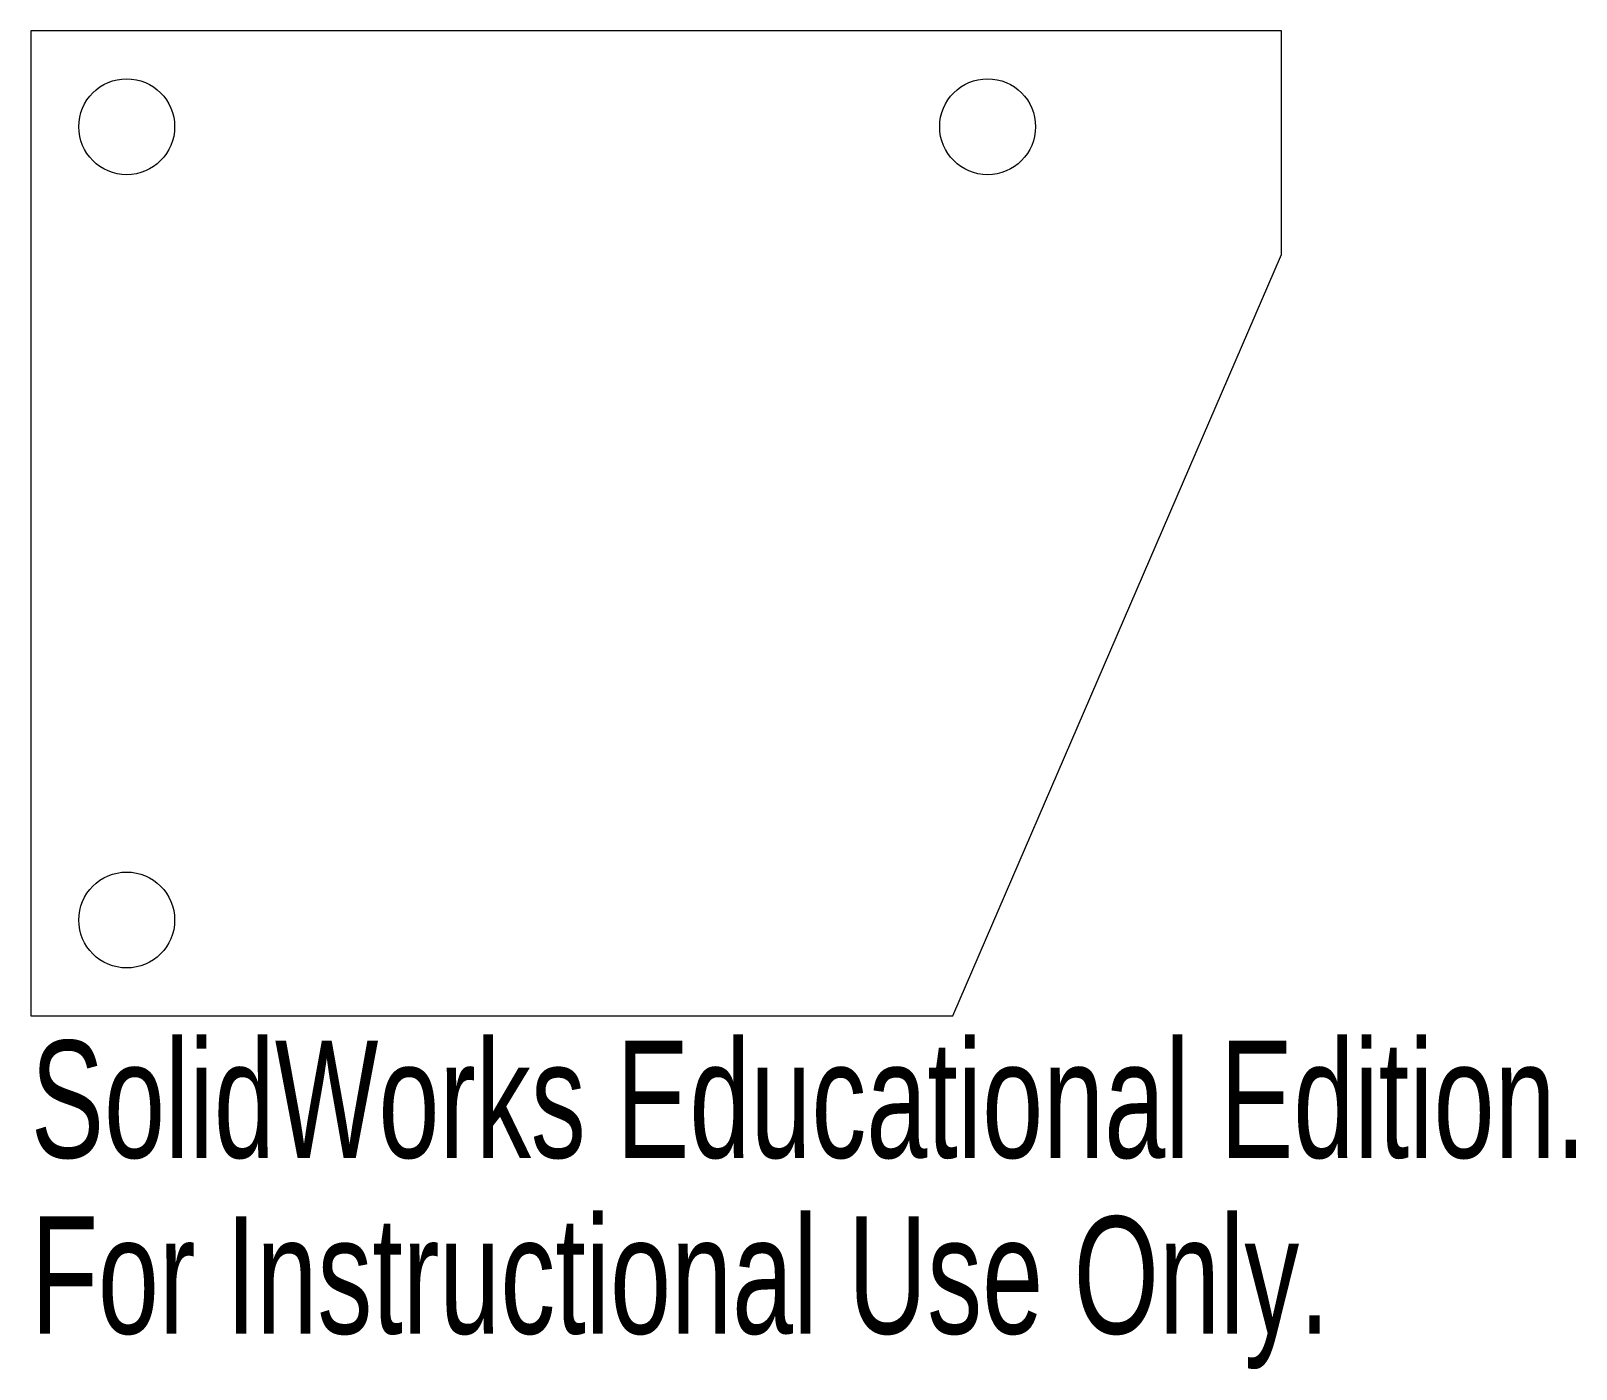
# Model space of a CAD drawing. Header units: inches. Extents: x -2.56 to -0.05, y -1.37 to 0.8.
import ezdxf

# ---------------------------------------------------------------- set-up
doc = ezdxf.new("R2010")
doc.units = ezdxf.units.IN
doc.header["$MEASUREMENT"] = 0
doc.styles.add('SLDTEXTSTYLE0', font='TXT', dxfattribs={"width": 0.7})

msp = doc.modelspace()

# ---------------------------------------------------------------- linework, layer by layer
at = {"color": 7, "linetype": 'Continuous', "lineweight": 15}
for p, q in [((-0.5288, 0.7992), (-2.5591, 0.7992)), ((-2.5591, 0.7992), (-2.5591, -0.7992)), ((-0.5288, 0.4364), (-0.5288, 0.7992)), ((-1.0622, -0.7992), (-0.5288, 0.4364)), ((-2.5591, -0.7992), (-1.0622, -0.7992))]:
    msp.add_line(p, q, dxfattribs=at)
for centre in [(-2.4035, 0.6437), (-1.0059, 0.6437), (-2.4035, -0.6437)]:
    msp.add_circle(centre, 0.0778, dxfattribs=at)

# ---------------------------------------------------------------- texts
at = {"color": 7, "linetype": 'Continuous', "char_height": 0.1903, "attachment_point": 1, "style": 'SLDTEXTSTYLE0'}
for s, insert in [('SolidWorks Educational Edition.', (-2.5591, -0.8394)), ('For Instructional Use Only.', (-2.5591, -1.1248))]:
    msp.add_mtext(s, dxfattribs=dict(at, insert=insert))

doc.saveas('drawing.dxf')
